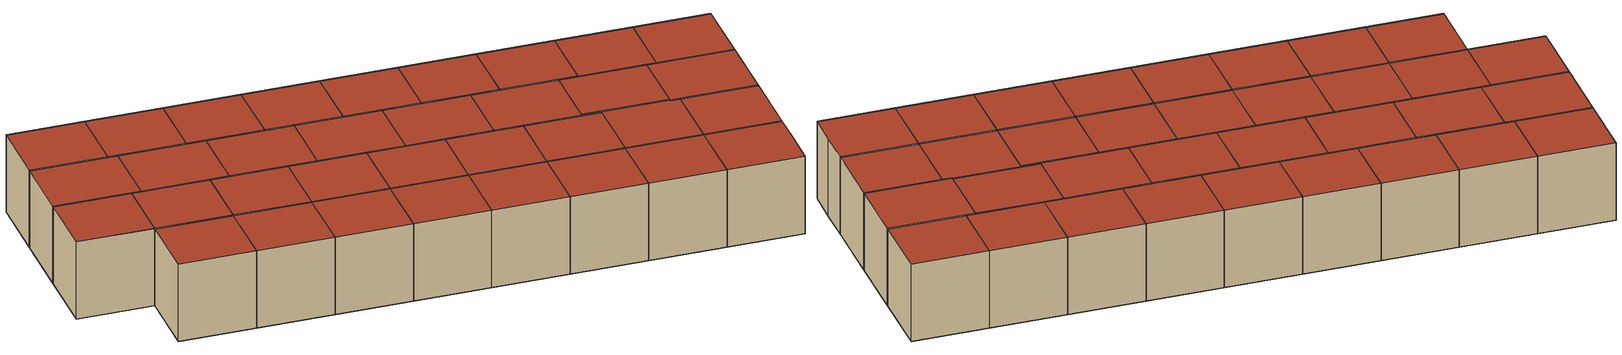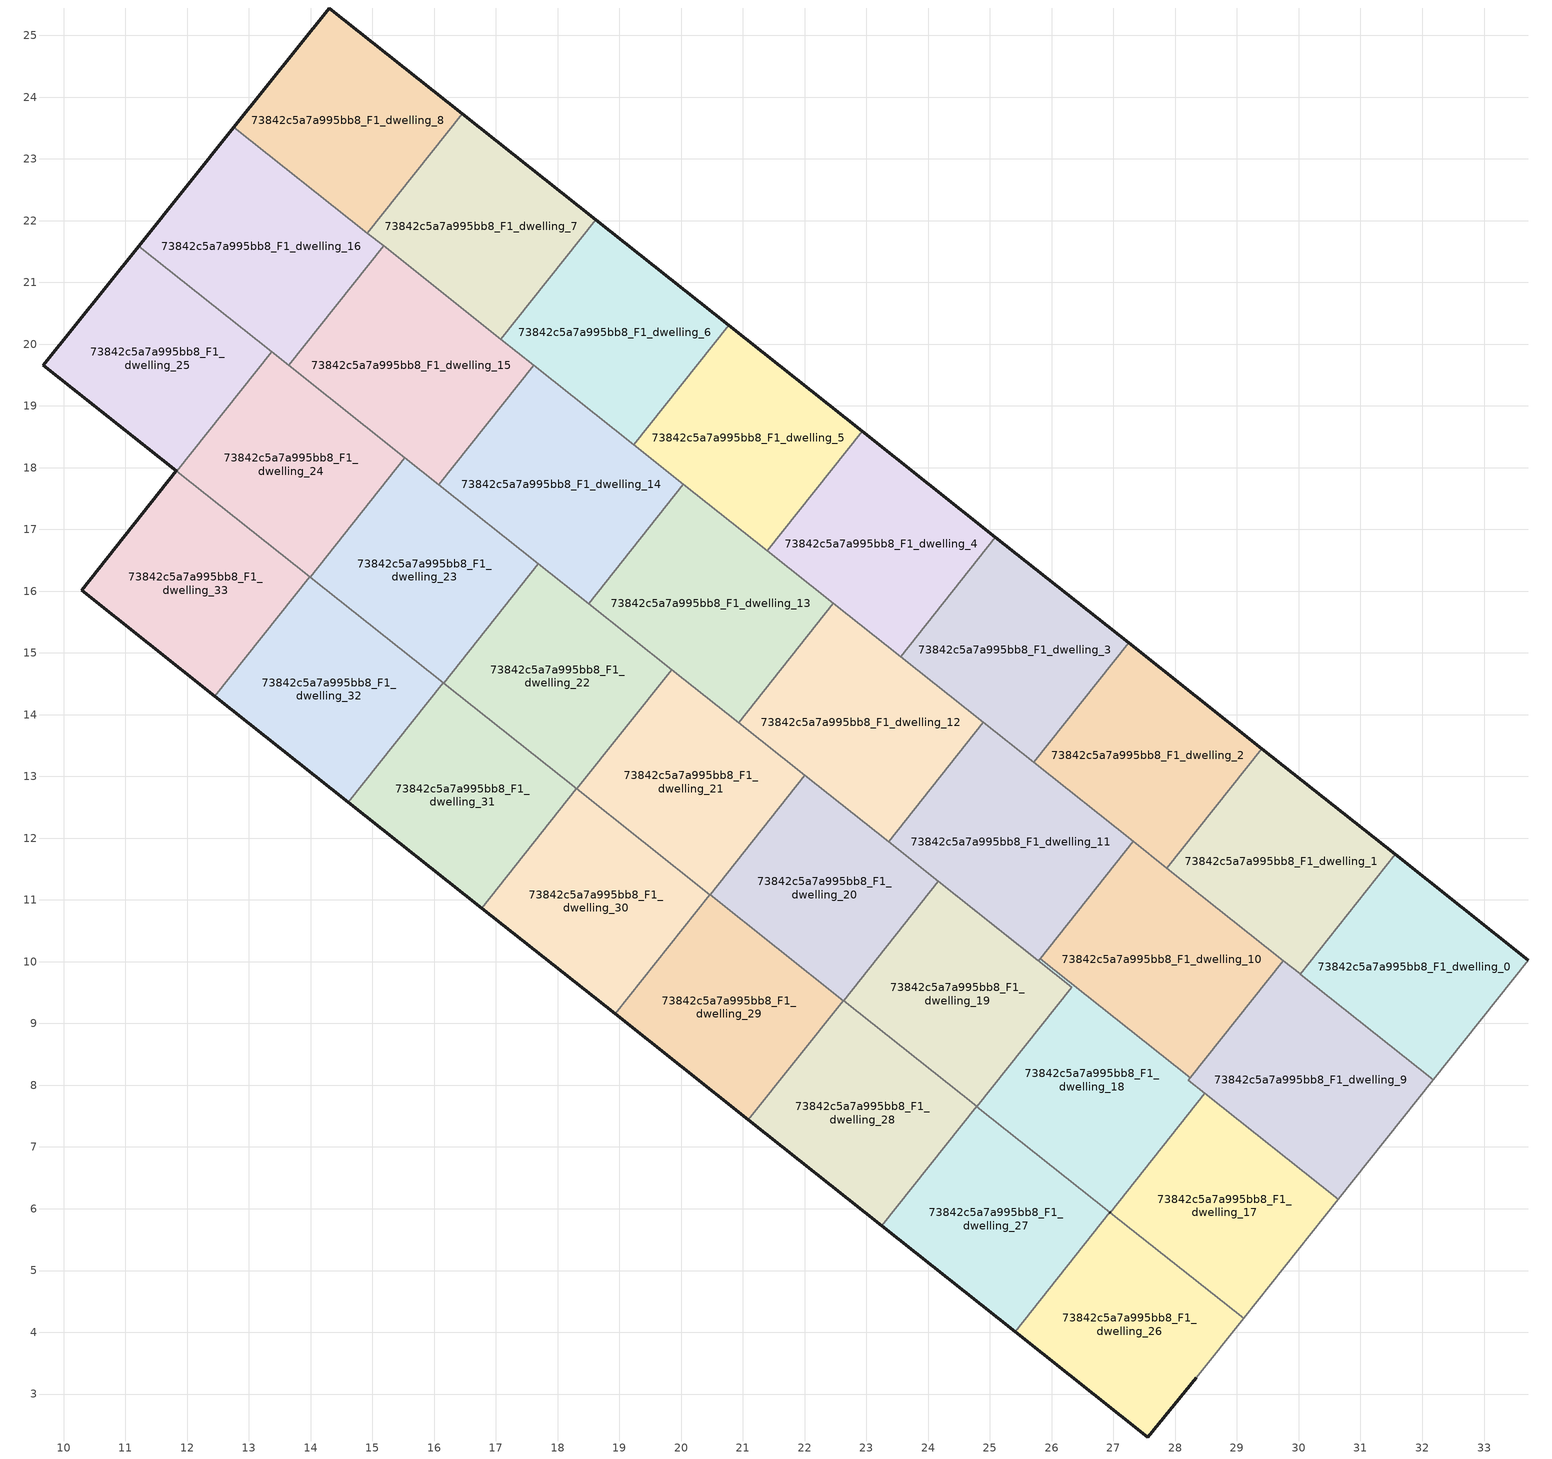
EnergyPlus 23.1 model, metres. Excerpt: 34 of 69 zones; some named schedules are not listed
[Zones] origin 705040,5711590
73842c5a7a995bb8_F1_dwelling_0
 floor to 73842c5a7a995bb8_F0_dwelling_0 (EU_floor_Construction): 32.18,8.09 33.72,10.03 31.56,11.74 30.02,9.8 z3
 wall outside (EU_wall_Construction): 31.56,11.74 33.72,10.03 z3:6
 wall to 73842c5a7a995bb8_F1_dwelling_1 (EU_wall_Construction): 30.02,9.8 31.56,11.74 z3:6
 wall adiabatic (EU_wall_Construction): 33.72,10.03 32.18,8.09 z3:6
 wall to 73842c5a7a995bb8_F1_dwelling_9 (EU_wall_Construction): 32.18,8.09 30.02,9.8 z3:6
 roof outside (EU_roof_Construction): 33.72,10.03 32.18,8.09 30.02,9.8 31.56,11.74 z6
73842c5a7a995bb8_F1_dwelling_1
 floor to 73842c5a7a995bb8_F0_dwelling_1 (EU_floor_Construction): 30.02,9.8 31.56,11.74 29.4,13.45 27.87,11.51 z3
 wall outside (EU_wall_Construction): 29.4,13.45 31.56,11.74 z3:6
 wall to 73842c5a7a995bb8_F1_dwelling_2 (EU_wall_Construction): 27.87,11.51 29.4,13.45 z3:6
 wall to 73842c5a7a995bb8_F1_dwelling_10 (EU_wall_Construction): 29.75,10.02 27.87,11.51 z3:6
 wall to 73842c5a7a995bb8_F1_dwelling_9 (EU_wall_Construction): 30.02,9.8 29.75,10.02 z3:6
 roof outside (EU_roof_Construction): 31.56,11.74 30.02,9.8 27.87,11.51 29.4,13.45 z6
73842c5a7a995bb8_F1_dwelling_10
 floor to 73842c5a7a995bb8_F0_dwelling_10 (EU_floor_Construction): 28.24,8.12 29.75,10.02 27.32,11.95 25.82,10.05 z3
 wall to 73842c5a7a995bb8_F1_dwelling_18 (EU_wall_Construction): 28.24,8.12 25.82,10.05 z3:6
 wall to 73842c5a7a995bb8_F1_dwelling_9 (EU_wall_Construction): 29.75,10.02 28.24,8.12 z3:6
 wall to 73842c5a7a995bb8_F1_dwelling_11 (EU_wall_Construction): 25.82,10.05 27.32,11.95 z3:6
 wall to 73842c5a7a995bb8_F1_dwelling_2 (EU_wall_Construction): 27.32,11.95 27.87,11.51 z3:6
 roof outside (EU_roof_Construction): 29.75,10.02 28.24,8.12 25.82,10.05 27.32,11.95 z6
73842c5a7a995bb8_F1_dwelling_11
 floor to 73842c5a7a995bb8_F0_dwelling_11 (EU_floor_Construction): 25.79,10.01 27.32,11.95 24.89,13.88 23.36,11.94 z3
 wall to 73842c5a7a995bb8_F1_dwelling_12 (EU_wall_Construction): 23.36,11.94 24.89,13.88 z3:6
 wall to 73842c5a7a995bb8_F1_dwelling_2 (EU_wall_Construction): 25.71,13.23 27.32,11.95 z3:6
 wall to 73842c5a7a995bb8_F1_dwelling_18 (EU_wall_Construction): 25.82,10.05 25.79,10.01 24.17,11.3 z3:6
 wall to 73842c5a7a995bb8_F1_dwelling_3 (EU_wall_Construction): 24.89,13.88 25.71,13.23 z3:6
 wall to 73842c5a7a995bb8_F1_dwelling_20 (EU_wall_Construction): 24.17,11.3 23.36,11.94 z3:6
 roof outside (EU_roof_Construction): 27.32,11.95 25.79,10.01 23.36,11.94 24.89,13.88 z6
73842c5a7a995bb8_F1_dwelling_12
 floor to 73842c5a7a995bb8_F0_dwelling_12 (EU_floor_Construction): 23.36,11.94 24.89,13.88 22.46,15.8 20.93,13.87 z3
 wall to 73842c5a7a995bb8_F1_dwelling_13 (EU_wall_Construction): 20.93,13.87 22.46,15.8 z3:6
 wall to 73842c5a7a995bb8_F1_dwelling_3 (EU_wall_Construction): 23.55,14.94 24.89,13.88 z3:6
 wall to 73842c5a7a995bb8_F1_dwelling_20 (EU_wall_Construction): 23.36,11.94 22,13.02 z3:6
 wall to 73842c5a7a995bb8_F1_dwelling_4 (EU_wall_Construction): 22.47,15.8 23.55,14.94 z3:6
 wall to 73842c5a7a995bb8_F1_dwelling_21 (EU_wall_Construction): 22,13.02 20.93,13.87 z3:6
 roof outside (EU_roof_Construction): 24.89,13.88 23.36,11.94 20.93,13.87 22.46,15.8 z6
73842c5a7a995bb8_F1_dwelling_13
 floor to 73842c5a7a995bb8_F0_dwelling_13 (EU_floor_Construction): 20.93,13.87 22.46,15.8 20.04,17.73 18.5,15.8 z3
 wall to 73842c5a7a995bb8_F1_dwelling_14 (EU_wall_Construction): 18.5,15.8 20.04,17.73 z3:6
 wall to 73842c5a7a995bb8_F1_dwelling_5 (EU_wall_Construction): 20.04,17.73 21.39,16.65 z3:6
 wall to 73842c5a7a995bb8_F1_dwelling_22 (EU_wall_Construction): 19.85,14.73 18.5,15.8 z3:6
 wall to 73842c5a7a995bb8_F1_dwelling_21 (EU_wall_Construction): 20.93,13.87 19.85,14.73 z3:6
 wall to 73842c5a7a995bb8_F1_dwelling_4 (EU_wall_Construction): 21.39,16.65 22.46,15.8 z3:6
 roof outside (EU_roof_Construction): 22.46,15.8 20.93,13.87 18.5,15.8 20.04,17.73 z6
73842c5a7a995bb8_F1_dwelling_14
 floor to 73842c5a7a995bb8_F0_dwelling_14 (EU_floor_Construction): 18.5,15.8 20.04,17.73 17.61,19.66 16.07,17.73 z3
 wall to 73842c5a7a995bb8_F1_dwelling_15 (EU_wall_Construction): 16.07,17.73 17.61,19.66 z3:6
 wall to 73842c5a7a995bb8_F1_dwelling_6 (EU_wall_Construction): 17.61,19.66 19.24,18.37 z3:6
 wall to 73842c5a7a995bb8_F1_dwelling_23 (EU_wall_Construction): 17.69,16.45 16.07,17.73 z3:6
 wall to 73842c5a7a995bb8_F1_dwelling_5 (EU_wall_Construction): 19.24,18.37 20.04,17.73 z3:6
 wall to 73842c5a7a995bb8_F1_dwelling_22 (EU_wall_Construction): 18.5,15.8 17.69,16.44 z3:6
 roof outside (EU_roof_Construction): 20.04,17.73 18.5,15.8 16.07,17.73 17.61,19.66 z6
73842c5a7a995bb8_F1_dwelling_15
 floor to 73842c5a7a995bb8_F0_dwelling_15 (EU_floor_Construction): 16.07,17.73 17.61,19.66 15.18,21.59 13.65,19.66 z3
 wall to 73842c5a7a995bb8_F1_dwelling_16 (EU_wall_Construction): 13.65,19.66 15.18,21.59 z3:6
 wall to 73842c5a7a995bb8_F1_dwelling_7 (EU_wall_Construction): 15.18,21.59 17.08,20.08 z3:6
 wall to 73842c5a7a995bb8_F1_dwelling_24 (EU_wall_Construction): 15.53,18.16 13.65,19.66 z3:6
 wall to 73842c5a7a995bb8_F1_dwelling_6 (EU_wall_Construction): 17.08,20.08 17.61,19.66 z3:6
 wall to 73842c5a7a995bb8_F1_dwelling_23 (EU_wall_Construction): 16.07,17.73 15.53,18.16 z3:6
 roof outside (EU_roof_Construction): 17.61,19.66 16.07,17.73 13.65,19.66 15.18,21.59 z6
73842c5a7a995bb8_F1_dwelling_16
 floor to 73842c5a7a995bb8_F0_dwelling_16 (EU_floor_Construction): 13.65,19.66 15.18,21.59 12.76,23.52 11.21,21.59 z3
 wall outside (EU_wall_Construction): 11.21,21.59 12.76,23.52 z3:6
 wall to 73842c5a7a995bb8_F1_dwelling_8 (EU_wall_Construction): 12.76,23.52 14.92,21.8 z3:6
 wall to 73842c5a7a995bb8_F1_dwelling_25 (EU_wall_Construction): 13.37,19.88 11.21,21.59 z3:6
 wall to 73842c5a7a995bb8_F1_dwelling_7 (EU_wall_Construction): 14.92,21.8 15.18,21.59 z3:6
 wall to 73842c5a7a995bb8_F1_dwelling_24 (EU_wall_Construction): 13.64,19.66 13.37,19.87 z3:6
 roof outside (EU_roof_Construction): 15.18,21.59 13.65,19.66 11.21,21.59 12.76,23.52 z6
73842c5a7a995bb8_F1_dwelling_17
 floor to 73842c5a7a995bb8_F0_dwelling_17 (EU_floor_Construction): 29.11,4.22 30.64,6.16 28.48,7.87 26.95,5.94 z3
 wall to 73842c5a7a995bb8_F1_dwelling_18 (EU_wall_Construction): 26.95,5.94 28.48,7.87 z3:6
 wall adiabatic (EU_wall_Construction): 30.64,6.16 29.11,4.22 z3:6
 wall to 73842c5a7a995bb8_F1_dwelling_26 (EU_wall_Construction): 29.11,4.22 26.95,5.94 z3:6
 wall to 73842c5a7a995bb8_F1_dwelling_9 (EU_wall_Construction): 28.48,7.87 30.64,6.16 z3:6
 roof outside (EU_roof_Construction): 30.64,6.16 29.11,4.22 26.95,5.94 28.48,7.87 z6
73842c5a7a995bb8_F1_dwelling_18
 floor to 73842c5a7a995bb8_F0_dwelling_18 (EU_floor_Construction): 26.95,5.94 28.48,7.87 28.21,8.08 28.24,8.12 25.82,10.05 25.79,10.01 24.17,11.3 26.32,9.58 24.79,7.65 z3
 wall outside (EU_wall_Construction): 26.95,5.94,6 26.94,5.94,3 26.94,5.94,6
 wall to 73842c5a7a995bb8_F1_dwelling_19 (EU_wall_Construction): 24.79,7.65 26.32,9.58 24.17,11.3 z3:6
 wall to 73842c5a7a995bb8_F1_dwelling_27 (EU_wall_Construction): 26.94,5.94 24.79,7.65 z3:6
 wall to 73842c5a7a995bb8_F1_dwelling_9 (EU_wall_Construction): 28.24,8.12 28.21,8.08 28.48,7.87 z3:6
 roof outside (EU_roof_Construction): 26.32,9.58 24.17,11.3 25.79,10.01 25.82,10.05 28.24,8.12 28.21,8.08 28.48,7.87 26.95,5.94 24.79,7.65 z6
73842c5a7a995bb8_F1_dwelling_19
 floor to 73842c5a7a995bb8_F0_dwelling_19 (EU_floor_Construction): 24.79,7.65 26.32,9.58 24.17,11.3 22.63,9.37 z3
 wall to 73842c5a7a995bb8_F1_dwelling_20 (EU_wall_Construction): 22.63,9.37 24.17,11.3 z3:6
 wall to 73842c5a7a995bb8_F1_dwelling_28 (EU_wall_Construction): 24.78,7.66 22.63,9.37 z3:6
 wall to 73842c5a7a995bb8_F1_dwelling_27 (EU_wall_Construction): 24.79,7.65,6 24.79,7.65,4.5 24.78,7.66,6
 roof outside (EU_roof_Construction): 26.32,9.58 24.79,7.65 22.63,9.37 24.17,11.3 z6
73842c5a7a995bb8_F1_dwelling_2
 floor to 73842c5a7a995bb8_F0_dwelling_2 (EU_floor_Construction): 27.87,11.51 29.4,13.45 27.25,15.16 25.71,13.23 z3
 wall outside (EU_wall_Construction): 27.25,15.16 29.4,13.45 z3:6
 wall to 73842c5a7a995bb8_F1_dwelling_3 (EU_wall_Construction): 25.71,13.23 27.25,15.16 z3:6
 roof outside (EU_roof_Construction): 29.4,13.45 27.87,11.51 25.71,13.23 27.25,15.16 z6
73842c5a7a995bb8_F1_dwelling_20
 floor to 73842c5a7a995bb8_F0_dwelling_20 (EU_floor_Construction): 22.63,9.37 24.17,11.3 22.01,13.02 20.47,11.08 z3
 wall to 73842c5a7a995bb8_F1_dwelling_21 (EU_wall_Construction): 20.47,11.08 22.01,13.02 z3:6
 wall to 73842c5a7a995bb8_F1_dwelling_29 (EU_wall_Construction): 22.62,9.37 20.47,11.08 z3:6
 wall to 73842c5a7a995bb8_F1_dwelling_28 (EU_wall_Construction): 22.63,9.37,6 22.63,9.37,4.5 22.62,9.37,6
 roof outside (EU_roof_Construction): 24.17,11.3 22.63,9.37 20.47,11.08 22.01,13.02 z6
73842c5a7a995bb8_F1_dwelling_21
 floor to 73842c5a7a995bb8_F0_dwelling_21 (EU_floor_Construction): 20.47,11.08 22.01,13.02 19.85,14.73 18.31,12.8 z3
 wall to 73842c5a7a995bb8_F1_dwelling_22 (EU_wall_Construction): 18.31,12.8 19.85,14.73 z3:6
 wall to 73842c5a7a995bb8_F1_dwelling_30 (EU_wall_Construction): 20.46,11.09 18.31,12.8 z3:6
 wall to 73842c5a7a995bb8_F1_dwelling_29 (EU_wall_Construction): 20.47,11.08,6 20.47,11.08,4.5 20.46,11.09,6
 roof outside (EU_roof_Construction): 22.01,13.02 20.47,11.08 18.31,12.8 19.85,14.73 z6
73842c5a7a995bb8_F1_dwelling_22
 floor to 73842c5a7a995bb8_F0_dwelling_22 (EU_floor_Construction): 18.31,12.8 19.85,14.73 17.69,16.45 16.15,14.51 z3
 wall to 73842c5a7a995bb8_F1_dwelling_23 (EU_wall_Construction): 16.15,14.51 17.69,16.45 z3:6
 wall to 73842c5a7a995bb8_F1_dwelling_31 (EU_wall_Construction): 18.31,12.8 16.15,14.51 z3:6
 roof outside (EU_roof_Construction): 19.85,14.73 18.31,12.8 16.15,14.51 17.69,16.45 z6
73842c5a7a995bb8_F1_dwelling_23
 floor to 73842c5a7a995bb8_F0_dwelling_23 (EU_floor_Construction): 16.15,14.51 17.69,16.45 15.53,18.16 13.99,16.23 z3
 wall to 73842c5a7a995bb8_F1_dwelling_24 (EU_wall_Construction): 13.99,16.23 15.53,18.16 z3:6
 wall to 73842c5a7a995bb8_F1_dwelling_32 (EU_wall_Construction): 16.15,14.52 13.99,16.23 z3:6
 wall to 73842c5a7a995bb8_F1_dwelling_31 (EU_wall_Construction): 16.15,14.51,6 16.15,14.51,4.5 16.15,14.52,6
 roof outside (EU_roof_Construction): 17.69,16.45 16.15,14.51 13.99,16.23 15.53,18.16 z6
73842c5a7a995bb8_F1_dwelling_24
 floor to 73842c5a7a995bb8_F0_dwelling_24 (EU_floor_Construction): 13.99,16.23 15.53,18.16 13.37,19.88 11.83,17.94 z3
 wall to 73842c5a7a995bb8_F1_dwelling_25 (EU_wall_Construction): 11.83,17.94 13.37,19.88 z3:6
 wall to 73842c5a7a995bb8_F1_dwelling_33 (EU_wall_Construction): 13.99,16.23 11.83,17.94 z3:6
 roof outside (EU_roof_Construction): 15.53,18.16 13.99,16.23 11.83,17.94 13.37,19.88 z6
73842c5a7a995bb8_F1_dwelling_25
 floor to 73842c5a7a995bb8_F0_dwelling_25 (EU_floor_Construction): 11.83,17.94 13.37,19.88 11.21,21.59 9.67,19.66 z3
 wall outside (EU_wall_Construction): 9.67,19.66 11.21,21.59 z3:6; 11.83,17.95,6 11.83,17.94,3 9.67,19.66,3 9.67,19.66,6
 wall to 73842c5a7a995bb8_F1_dwelling_33 (EU_wall_Construction): 11.83,17.94,6 11.83,17.94,3 11.83,17.95,6
 roof outside (EU_roof_Construction): 13.37,19.88 11.83,17.94 9.67,19.66 11.21,21.59 z6
73842c5a7a995bb8_F1_dwelling_26
 floor to 73842c5a7a995bb8_F0_dwelling_26 (EU_floor_Construction): 28.34,3.26 29.11,4.22 26.94,5.94 25.41,4.01 27.55,2.3 z3
 wall outside (EU_wall_Construction): 28.34,3.26 27.55,2.3 25.41,4.01 z3:6; 26.95,5.94,6 26.94,5.94,3 26.95,5.94,3
 wall adiabatic (EU_wall_Construction): 29.11,4.22 28.34,3.26 z3:6
 wall to 73842c5a7a995bb8_F1_dwelling_27 (EU_wall_Construction): 25.41,4.01 26.94,5.94 z3:6
 roof outside (EU_roof_Construction): 29.11,4.22 28.34,3.26 27.55,2.3 25.41,4.01 26.95,5.94 z6
73842c5a7a995bb8_F1_dwelling_27
 floor to 73842c5a7a995bb8_F0_dwelling_27 (EU_floor_Construction): 25.41,4.01 26.94,5.94 24.78,7.66 23.25,5.72 z3
 wall outside (EU_wall_Construction): 25.41,4.01 23.25,5.72 z3:6
 wall to 73842c5a7a995bb8_F1_dwelling_28 (EU_wall_Construction): 23.25,5.72 24.78,7.66 z3:6
 roof outside (EU_roof_Construction): 26.94,5.94 25.41,4.01 23.25,5.72 24.78,7.66 z6
73842c5a7a995bb8_F1_dwelling_28
 floor to 73842c5a7a995bb8_F0_dwelling_28 (EU_floor_Construction): 23.25,5.72 24.78,7.66 22.62,9.37 21.09,7.44 z3
 wall outside (EU_wall_Construction): 23.25,5.72 21.09,7.44 z3:6
 wall to 73842c5a7a995bb8_F1_dwelling_29 (EU_wall_Construction): 21.09,7.44 22.62,9.37 z3:6
 roof outside (EU_roof_Construction): 24.78,7.66 23.25,5.72 21.09,7.44 22.62,9.37 z6
73842c5a7a995bb8_F1_dwelling_29
 floor to 73842c5a7a995bb8_F0_dwelling_29 (EU_floor_Construction): 21.09,7.44 22.62,9.37 20.46,11.09 18.93,9.15 z3
 wall outside (EU_wall_Construction): 21.09,7.44 18.93,9.15 z3:6
 wall to 73842c5a7a995bb8_F1_dwelling_30 (EU_wall_Construction): 18.93,9.15 20.46,11.09 z3:6
 roof outside (EU_roof_Construction): 22.62,9.37 21.09,7.44 18.93,9.15 20.46,11.09 z6
73842c5a7a995bb8_F1_dwelling_3
 floor to 73842c5a7a995bb8_F0_dwelling_3 (EU_floor_Construction): 25.71,13.23 27.25,15.16 25.09,16.88 23.55,14.94 z3
 wall outside (EU_wall_Construction): 25.09,16.88 27.25,15.16 z3:6
 wall to 73842c5a7a995bb8_F1_dwelling_4 (EU_wall_Construction): 23.55,14.94 25.09,16.88 z3:6
 roof outside (EU_roof_Construction): 27.25,15.16 25.71,13.23 23.55,14.94 25.09,16.88 z6
73842c5a7a995bb8_F1_dwelling_30
 floor to 73842c5a7a995bb8_F0_dwelling_30 (EU_floor_Construction): 18.93,9.15 20.46,11.09 18.31,12.8 16.77,10.87 z3
 wall outside (EU_wall_Construction): 18.93,9.15 16.77,10.87 z3:6
 wall to 73842c5a7a995bb8_F1_dwelling_31 (EU_wall_Construction): 16.77,10.87 18.31,12.8 z3:6
 roof outside (EU_roof_Construction): 20.46,11.09 18.93,9.15 16.77,10.87 18.31,12.8 z6
73842c5a7a995bb8_F1_dwelling_31
 floor to 73842c5a7a995bb8_F0_dwelling_31 (EU_floor_Construction): 16.77,10.87 18.31,12.8 16.15,14.52 14.61,12.58 z3
 wall outside (EU_wall_Construction): 16.77,10.87 14.61,12.58 z3:6
 wall to 73842c5a7a995bb8_F1_dwelling_32 (EU_wall_Construction): 14.61,12.58 16.15,14.52 z3:6
 roof outside (EU_roof_Construction): 18.31,12.8 16.77,10.87 14.61,12.58 16.15,14.52 z6
73842c5a7a995bb8_F1_dwelling_32
 floor to 73842c5a7a995bb8_F0_dwelling_32 (EU_floor_Construction): 14.61,12.58 16.15,14.52 13.99,16.23 12.45,14.3 z3
 wall outside (EU_wall_Construction): 14.61,12.58 12.45,14.3 z3:6
 wall to 73842c5a7a995bb8_F1_dwelling_33 (EU_wall_Construction): 12.45,14.3 13.99,16.23 z3:6
 roof outside (EU_roof_Construction): 16.15,14.52 14.61,12.58 12.45,14.3 13.99,16.23 z6
73842c5a7a995bb8_F1_dwelling_33
 floor to 73842c5a7a995bb8_F0_dwelling_33 (EU_floor_Construction): 12.45,14.3 13.99,16.23 11.83,17.95 10.29,16.01 z3
 wall outside (EU_wall_Construction): 12.45,14.3 10.29,16.01 11.83,17.95 z3:6
 roof outside (EU_roof_Construction): 13.99,16.23 12.45,14.3 10.29,16.01 11.83,17.95 z6
73842c5a7a995bb8_F1_dwelling_4
 floor to 73842c5a7a995bb8_F0_dwelling_4 (EU_floor_Construction): 23.55,14.94 25.09,16.88 22.93,18.59 21.39,16.66 z3
 wall outside (EU_wall_Construction): 22.93,18.59 25.09,16.88 z3:6
 wall to 73842c5a7a995bb8_F1_dwelling_5 (EU_wall_Construction): 21.39,16.66 22.93,18.59 z3:6
 roof outside (EU_roof_Construction): 25.09,16.88 23.55,14.94 21.39,16.66 22.93,18.59 z6
73842c5a7a995bb8_F1_dwelling_5
 floor to 73842c5a7a995bb8_F0_dwelling_5 (EU_floor_Construction): 21.39,16.66 22.93,18.59 20.77,20.3 19.24,18.37 z3
 wall outside (EU_wall_Construction): 20.77,20.3 22.93,18.59 z3:6
 wall to 73842c5a7a995bb8_F1_dwelling_6 (EU_wall_Construction): 19.24,18.37 20.77,20.3 z3:6
 roof outside (EU_roof_Construction): 22.93,18.59 21.39,16.66 19.24,18.37 20.77,20.3 z6
73842c5a7a995bb8_F1_dwelling_6
 floor to 73842c5a7a995bb8_F0_dwelling_6 (EU_floor_Construction): 19.24,18.37 20.77,20.3 18.61,22.02 17.08,20.08 z3
 wall outside (EU_wall_Construction): 18.61,22.02 20.77,20.3 z3:6
 wall to 73842c5a7a995bb8_F1_dwelling_7 (EU_wall_Construction): 17.08,20.08 18.61,22.02 z3:6
 roof outside (EU_roof_Construction): 20.77,20.3 19.24,18.37 17.08,20.08 18.61,22.02 z6
73842c5a7a995bb8_F1_dwelling_7
 floor to 73842c5a7a995bb8_F0_dwelling_7 (EU_floor_Construction): 17.08,20.08 18.61,22.02 16.45,23.73 14.92,21.8 z3
 wall outside (EU_wall_Construction): 16.45,23.73 18.61,22.02 z3:6
 wall to 73842c5a7a995bb8_F1_dwelling_8 (EU_wall_Construction): 14.92,21.8 16.45,23.73 z3:6
 roof outside (EU_roof_Construction): 18.61,22.02 17.08,20.08 14.92,21.8 16.45,23.73 z6
73842c5a7a995bb8_F1_dwelling_8
 floor to 73842c5a7a995bb8_F0_dwelling_8 (EU_floor_Construction): 14.92,21.8 16.45,23.73 14.3,25.44 12.76,23.52 z3
 wall outside (EU_wall_Construction): 12.76,23.52 14.3,25.44 16.45,23.73 z3:6
 roof outside (EU_roof_Construction): 16.45,23.73 14.92,21.8 12.76,23.52 14.3,25.44 z6
73842c5a7a995bb8_F1_dwelling_9
 floor to 73842c5a7a995bb8_F0_dwelling_9 (EU_floor_Construction): 30.64,6.16 32.18,8.09 29.75,10.02 28.21,8.08 z3
 wall adiabatic (EU_wall_Construction): 32.18,8.09 30.64,6.16 z3:6
 roof outside (EU_roof_Construction): 32.18,8.09 30.64,6.16 28.21,8.08 29.75,10.02 z6
[Building]
EU S2 Campaign: North Axis=0; Terrain=City; Solar Distribution=FullExterior
[Site:Location]
London: Latitude=51.5; Longitude=-0.5; Time Zone=0; Elevation=25
[SizingPeriod:WeatherFileDays]
AnnualSizingPeriod: Begin Month=1; Begin Day of Month=1; End Month=12; End Day of Month=31; Day of Week for Start Day=Monday; Use Weather File Daylight Saving Period=No; Use Weather File Rain and Snow Indicators=No
[MATERIAL]
EU_InternalMass_Material: Roughness=MediumRough; Thickness=0.1; Conductivity=1; Density=1800; Specific Heat=900; Thermal Absorptance=0.9; Solar Absorptance=0.7; Visible Absorptance=0.7
[MATERIAL:NOMASS] Roughness=MediumRough; Thermal Absorptance=0.9; Solar Absorptance=0.7; Visible Absorptance=0.7
Name | Thermal Resistance
EU_wall_NoMass | 0.635353
EU_roof_NoMass | 0.675062
EU_floor_NoMass | 1.96382
[CONSTRUCTION]
EU_wall_Construction: EU_wall_NoMass
EU_roof_Construction: EU_roof_NoMass
EU_floor_Construction: EU_floor_NoMass
EU_InternalMass_Construction: EU_InternalMass_Material
[ZONE] Type=1; Multiplier=1; Ceiling Height=autocalculate; Floor Area=autocalculate; Part of Total Floor Area=Yes
Name | Volume
73842c5a7a995bb8_F1_dwelling_0 | 20.4207
73842c5a7a995bb8_F1_dwelling_1 | 20.4265
73842c5a7a995bb8_F1_dwelling_10 | 22.5198
73842c5a7a995bb8_F1_dwelling_11 | 22.9724
73842c5a7a995bb8_F1_dwelling_12 | 22.9819
73842c5a7a995bb8_F1_dwelling_13; 73842c5a7a995bb8_F1_dwelling_15; 73842c5a7a995bb8_F1_dwelling_9 | 22.9768
73842c5a7a995bb8_F1_dwelling_14 | 22.9702
73842c5a7a995bb8_F1_dwelling_16 | 22.9775
73842c5a7a995bb8_F1_dwelling_17; 73842c5a7a995bb8_F1_dwelling_28; 73842c5a7a995bb8_F1_dwelling_29 | 20.4221
73842c5a7a995bb8_F1_dwelling_18 | 20.8806
73842c5a7a995bb8_F1_dwelling_19; 73842c5a7a995bb8_F1_dwelling_26; 73842c5a7a995bb8_F1_dwelling_31; 73842c5a7a995bb8_F1_dwelling_33 | 20.417
73842c5a7a995bb8_F1_dwelling_2 | 20.4199
73842c5a7a995bb8_F1_dwelling_20 | 20.4287
73842c5a7a995bb8_F1_dwelling_21 | 20.4163
73842c5a7a995bb8_F1_dwelling_22 | 20.4126
73842c5a7a995bb8_F1_dwelling_23; 73842c5a7a995bb8_F1_dwelling_24 | 20.4185
73842c5a7a995bb8_F1_dwelling_25; 73842c5a7a995bb8_F1_dwelling_7 | 20.4236
73842c5a7a995bb8_F1_dwelling_27 | 20.4229
73842c5a7a995bb8_F1_dwelling_3 | 20.4258
73842c5a7a995bb8_F1_dwelling_30 | 20.4177
73842c5a7a995bb8_F1_dwelling_32 | 20.428
73842c5a7a995bb8_F1_dwelling_4; 73842c5a7a995bb8_F1_dwelling_6; 73842c5a7a995bb8_F1_dwelling_8 | 20.4192
73842c5a7a995bb8_F1_dwelling_5 | 20.425
[INTERNALMASS] Construction=EU_InternalMass_Construction
Name | Zone or ZoneList | Surface Area
73842c5a7a995bb8_F1_dwelling_0_EU_InternalMass | 73842c5a7a995bb8_F1_dwelling_0 | 7.42376
73842c5a7a995bb8_F1_dwelling_1_EU_InternalMass | 73842c5a7a995bb8_F1_dwelling_1 | 7.4264
73842c5a7a995bb8_F1_dwelling_2_EU_InternalMass | 73842c5a7a995bb8_F1_dwelling_2 | 7.42177
73842c5a7a995bb8_F1_dwelling_3_EU_InternalMass | 73842c5a7a995bb8_F1_dwelling_3 | 7.42912
73842c5a7a995bb8_F1_dwelling_4_EU_InternalMass | 73842c5a7a995bb8_F1_dwelling_4 | 7.42059
73842c5a7a995bb8_F1_dwelling_5_EU_InternalMass | 73842c5a7a995bb8_F1_dwelling_5 | 7.42786
73842c5a7a995bb8_F1_dwelling_6_EU_InternalMass | 73842c5a7a995bb8_F1_dwelling_6 | 7.42323
73842c5a7a995bb8_F1_dwelling_7_EU_InternalMass | 73842c5a7a995bb8_F1_dwelling_7 | 7.42595
73842c5a7a995bb8_F1_dwelling_8_EU_InternalMass | 73842c5a7a995bb8_F1_dwelling_8 | 7.42463
73842c5a7a995bb8_F1_dwelling_9_EU_InternalMass | 73842c5a7a995bb8_F1_dwelling_9 | 7.42682
73842c5a7a995bb8_F1_dwelling_10_EU_InternalMass | 73842c5a7a995bb8_F1_dwelling_10 | 7.42273
73842c5a7a995bb8_F1_dwelling_11_EU_InternalMass | 73842c5a7a995bb8_F1_dwelling_11 | 7.42609
73842c5a7a995bb8_F1_dwelling_12_EU_InternalMass | 73842c5a7a995bb8_F1_dwelling_12 | 7.42668
73842c5a7a995bb8_F1_dwelling_13_EU_InternalMass | 73842c5a7a995bb8_F1_dwelling_13 | 7.42469
73842c5a7a995bb8_F1_dwelling_14_EU_InternalMass | 73842c5a7a995bb8_F1_dwelling_14 | 7.42264
73842c5a7a995bb8_F1_dwelling_15_EU_InternalMass | 73842c5a7a995bb8_F1_dwelling_15 | 7.42873
73842c5a7a995bb8_F1_dwelling_16_EU_InternalMass | 73842c5a7a995bb8_F1_dwelling_16 | 7.42419
73842c5a7a995bb8_F1_dwelling_17_EU_InternalMass | 73842c5a7a995bb8_F1_dwelling_17 | 7.42419
73842c5a7a995bb8_F1_dwelling_18_EU_InternalMass | 73842c5a7a995bb8_F1_dwelling_18 | 7.42829
73842c5a7a995bb8_F1_dwelling_19_EU_InternalMass | 73842c5a7a995bb8_F1_dwelling_19 | 7.42469
73842c5a7a995bb8_F1_dwelling_20_EU_InternalMass | 73842c5a7a995bb8_F1_dwelling_20 | 7.42469
73842c5a7a995bb8_F1_dwelling_21_EU_InternalMass | 73842c5a7a995bb8_F1_dwelling_21 | 7.42663
73842c5a7a995bb8_F1_dwelling_22_EU_InternalMass | 73842c5a7a995bb8_F1_dwelling_22 | 6.80652
73842c5a7a995bb8_F1_dwelling_23_EU_InternalMass | 73842c5a7a995bb8_F1_dwelling_23 | 6.8046
73842c5a7a995bb8_F1_dwelling_24_EU_InternalMass | 73842c5a7a995bb8_F1_dwelling_24 | 6.80923
73842c5a7a995bb8_F1_dwelling_25_EU_InternalMass | 73842c5a7a995bb8_F1_dwelling_25 | 6.8046
73842c5a7a995bb8_F1_dwelling_26_EU_InternalMass | 73842c5a7a995bb8_F1_dwelling_26 | 6.80923
73842c5a7a995bb8_F1_dwelling_27_EU_InternalMass | 73842c5a7a995bb8_F1_dwelling_27 | 6.80461
73842c5a7a995bb8_F1_dwelling_28_EU_InternalMass | 73842c5a7a995bb8_F1_dwelling_28 | 6.80902
73842c5a7a995bb8_F1_dwelling_29_EU_InternalMass | 73842c5a7a995bb8_F1_dwelling_29 | 6.80902
73842c5a7a995bb8_F1_dwelling_30_EU_InternalMass | 73842c5a7a995bb8_F1_dwelling_30 | 6.8046
73842c5a7a995bb8_F1_dwelling_31_EU_InternalMass | 73842c5a7a995bb8_F1_dwelling_31 | 6.80923
73842c5a7a995bb8_F1_dwelling_32_EU_InternalMass | 73842c5a7a995bb8_F1_dwelling_32 | 6.80461
73842c5a7a995bb8_F1_dwelling_33_EU_InternalMass | 73842c5a7a995bb8_F1_dwelling_33 | 6.80704
[OTHEREQUIPMENT] Fuel Type=Electricity; Design Level Calculation Method=Watts/Area; Power per Zone Floor Area=1; Fraction Latent=0; Fraction Radiant=0; Fraction Lost=0; Carbon Dioxide Generation Rate=0; EndUse Subcategory=EU_Step8_InternalGains
Name | Zone or ZoneList or Space or SpaceList | Schedule
EU_Step8_InternalGain_73842c5a7a995bb8_F1_dwelling_0_f000 | 73842c5a7a995bb8_F1_dwelling_0 | EU_Step8_GainSchedule_73842c5a7a995bb8_F1_dwelling_0_f000
EU_Step8_InternalGain_73842c5a7a995bb8_F1_dwelling_1_f000 | 73842c5a7a995bb8_F1_dwelling_1 | EU_Step8_GainSchedule_73842c5a7a995bb8_F1_dwelling_1_f000
EU_Step8_InternalGain_73842c5a7a995bb8_F1_dwelling_2_f000 | 73842c5a7a995bb8_F1_dwelling_2 | EU_Step8_GainSchedule_73842c5a7a995bb8_F1_dwelling_2_f000
EU_Step8_InternalGain_73842c5a7a995bb8_F1_dwelling_3_f000 | 73842c5a7a995bb8_F1_dwelling_3 | EU_Step8_GainSchedule_73842c5a7a995bb8_F1_dwelling_3_f000
EU_Step8_InternalGain_73842c5a7a995bb8_F1_dwelling_4_f000 | 73842c5a7a995bb8_F1_dwelling_4 | EU_Step8_GainSchedule_73842c5a7a995bb8_F1_dwelling_4_f000
EU_Step8_InternalGain_73842c5a7a995bb8_F1_dwelling_5_f000 | 73842c5a7a995bb8_F1_dwelling_5 | EU_Step8_GainSchedule_73842c5a7a995bb8_F1_dwelling_5_f000
EU_Step8_InternalGain_73842c5a7a995bb8_F1_dwelling_6_f000 | 73842c5a7a995bb8_F1_dwelling_6 | EU_Step8_GainSchedule_73842c5a7a995bb8_F1_dwelling_6_f000
EU_Step8_InternalGain_73842c5a7a995bb8_F1_dwelling_7_f000 | 73842c5a7a995bb8_F1_dwelling_7 | EU_Step8_GainSchedule_73842c5a7a995bb8_F1_dwelling_7_f000
EU_Step8_InternalGain_73842c5a7a995bb8_F1_dwelling_8_f000 | 73842c5a7a995bb8_F1_dwelling_8 | EU_Step8_GainSchedule_73842c5a7a995bb8_F1_dwelling_8_f000
EU_Step8_InternalGain_73842c5a7a995bb8_F1_dwelling_9_f000 | 73842c5a7a995bb8_F1_dwelling_9 | EU_Step8_GainSchedule_73842c5a7a995bb8_F1_dwelling_9_f000
EU_Step8_InternalGain_73842c5a7a995bb8_F1_dwelling_10_f000 | 73842c5a7a995bb8_F1_dwelling_10 | EU_Step8_GainSchedule_73842c5a7a995bb8_F1_dwelling_10_f000
EU_Step8_InternalGain_73842c5a7a995bb8_F1_dwelling_11_f000 | 73842c5a7a995bb8_F1_dwelling_11 | EU_Step8_GainSchedule_73842c5a7a995bb8_F1_dwelling_11_f000
EU_Step8_InternalGain_73842c5a7a995bb8_F1_dwelling_12_f000 | 73842c5a7a995bb8_F1_dwelling_12 | EU_Step8_GainSchedule_73842c5a7a995bb8_F1_dwelling_12_f000
EU_Step8_InternalGain_73842c5a7a995bb8_F1_dwelling_13_f000 | 73842c5a7a995bb8_F1_dwelling_13 | EU_Step8_GainSchedule_73842c5a7a995bb8_F1_dwelling_13_f000
EU_Step8_InternalGain_73842c5a7a995bb8_F1_dwelling_14_f000 | 73842c5a7a995bb8_F1_dwelling_14 | EU_Step8_GainSchedule_73842c5a7a995bb8_F1_dwelling_14_f000
EU_Step8_InternalGain_73842c5a7a995bb8_F1_dwelling_15_f000 | 73842c5a7a995bb8_F1_dwelling_15 | EU_Step8_GainSchedule_73842c5a7a995bb8_F1_dwelling_15_f000
EU_Step8_InternalGain_73842c5a7a995bb8_F1_dwelling_16_f000 | 73842c5a7a995bb8_F1_dwelling_16 | EU_Step8_GainSchedule_73842c5a7a995bb8_F1_dwelling_16_f000
EU_Step8_InternalGain_73842c5a7a995bb8_F1_dwelling_17_f000 | 73842c5a7a995bb8_F1_dwelling_17 | EU_Step8_GainSchedule_73842c5a7a995bb8_F1_dwelling_17_f000
EU_Step8_InternalGain_73842c5a7a995bb8_F1_dwelling_18_f000 | 73842c5a7a995bb8_F1_dwelling_18 | EU_Step8_GainSchedule_73842c5a7a995bb8_F1_dwelling_18_f000
EU_Step8_InternalGain_73842c5a7a995bb8_F1_dwelling_19_f000 | 73842c5a7a995bb8_F1_dwelling_19 | EU_Step8_GainSchedule_73842c5a7a995bb8_F1_dwelling_19_f000
EU_Step8_InternalGain_73842c5a7a995bb8_F1_dwelling_20_f000 | 73842c5a7a995bb8_F1_dwelling_20 | EU_Step8_GainSchedule_73842c5a7a995bb8_F1_dwelling_20_f000
EU_Step8_InternalGain_73842c5a7a995bb8_F1_dwelling_21_f000 | 73842c5a7a995bb8_F1_dwelling_21 | EU_Step8_GainSchedule_73842c5a7a995bb8_F1_dwelling_21_f000
EU_Step8_InternalGain_73842c5a7a995bb8_F1_dwelling_22_f000 | 73842c5a7a995bb8_F1_dwelling_22 | EU_Step8_GainSchedule_73842c5a7a995bb8_F1_dwelling_22_f000
EU_Step8_InternalGain_73842c5a7a995bb8_F1_dwelling_23_f000 | 73842c5a7a995bb8_F1_dwelling_23 | EU_Step8_GainSchedule_73842c5a7a995bb8_F1_dwelling_23_f000
EU_Step8_InternalGain_73842c5a7a995bb8_F1_dwelling_24_f000 | 73842c5a7a995bb8_F1_dwelling_24 | EU_Step8_GainSchedule_73842c5a7a995bb8_F1_dwelling_24_f000
EU_Step8_InternalGain_73842c5a7a995bb8_F1_dwelling_25_f000 | 73842c5a7a995bb8_F1_dwelling_25 | EU_Step8_GainSchedule_73842c5a7a995bb8_F1_dwelling_25_f000
EU_Step8_InternalGain_73842c5a7a995bb8_F1_dwelling_26_f000 | 73842c5a7a995bb8_F1_dwelling_26 | EU_Step8_GainSchedule_73842c5a7a995bb8_F1_dwelling_26_f000
EU_Step8_InternalGain_73842c5a7a995bb8_F1_dwelling_27_f000 | 73842c5a7a995bb8_F1_dwelling_27 | EU_Step8_GainSchedule_73842c5a7a995bb8_F1_dwelling_27_f000
EU_Step8_InternalGain_73842c5a7a995bb8_F1_dwelling_28_f000 | 73842c5a7a995bb8_F1_dwelling_28 | EU_Step8_GainSchedule_73842c5a7a995bb8_F1_dwelling_28_f000
EU_Step8_InternalGain_73842c5a7a995bb8_F1_dwelling_29_f000 | 73842c5a7a995bb8_F1_dwelling_29 | EU_Step8_GainSchedule_73842c5a7a995bb8_F1_dwelling_29_f000
EU_Step8_InternalGain_73842c5a7a995bb8_F1_dwelling_30_f000 | 73842c5a7a995bb8_F1_dwelling_30 | EU_Step8_GainSchedule_73842c5a7a995bb8_F1_dwelling_30_f000
EU_Step8_InternalGain_73842c5a7a995bb8_F1_dwelling_31_f000 | 73842c5a7a995bb8_F1_dwelling_31 | EU_Step8_GainSchedule_73842c5a7a995bb8_F1_dwelling_31_f000
EU_Step8_InternalGain_73842c5a7a995bb8_F1_dwelling_32_f000 | 73842c5a7a995bb8_F1_dwelling_32 | EU_Step8_GainSchedule_73842c5a7a995bb8_F1_dwelling_32_f000
EU_Step8_InternalGain_73842c5a7a995bb8_F1_dwelling_33_f000 | 73842c5a7a995bb8_F1_dwelling_33 | EU_Step8_GainSchedule_73842c5a7a995bb8_F1_dwelling_33_f000
[ZONEVENTILATION:DESIGNFLOWRATE] Schedule=EU_AlwaysOn; Design Flow Rate Calculation Method=AirChanges/Hour; Air Changes per Hour=0.555504; Ventilation Type=Natural; Fan Pressure Rise=0; Fan Total Efficiency=1; Constant Term Coefficient=1; Temperature Term Coefficient=0; Velocity Term Coefficient=0; Velocity Squared Term Coefficient=0; Minimum Indoor Temperature=-100; Maximum Indoor Temperature=100; Delta Temperature=-100; Minimum Outdoor Temperature=-100; Maximum Outdoor Temperature=100; Maximum Wind Speed=40
Name | Zone or ZoneList or Space or SpaceList
EU_ConstantAir_73842c5a7a995bb8_F1_dwelling_0 | 73842c5a7a995bb8_F1_dwelling_0
EU_ConstantAir_73842c5a7a995bb8_F1_dwelling_1 | 73842c5a7a995bb8_F1_dwelling_1
EU_ConstantAir_73842c5a7a995bb8_F1_dwelling_2 | 73842c5a7a995bb8_F1_dwelling_2
EU_ConstantAir_73842c5a7a995bb8_F1_dwelling_3 | 73842c5a7a995bb8_F1_dwelling_3
EU_ConstantAir_73842c5a7a995bb8_F1_dwelling_4 | 73842c5a7a995bb8_F1_dwelling_4
EU_ConstantAir_73842c5a7a995bb8_F1_dwelling_5 | 73842c5a7a995bb8_F1_dwelling_5
EU_ConstantAir_73842c5a7a995bb8_F1_dwelling_6 | 73842c5a7a995bb8_F1_dwelling_6
EU_ConstantAir_73842c5a7a995bb8_F1_dwelling_7 | 73842c5a7a995bb8_F1_dwelling_7
EU_ConstantAir_73842c5a7a995bb8_F1_dwelling_8 | 73842c5a7a995bb8_F1_dwelling_8
EU_ConstantAir_73842c5a7a995bb8_F1_dwelling_9 | 73842c5a7a995bb8_F1_dwelling_9
EU_ConstantAir_73842c5a7a995bb8_F1_dwelling_10 | 73842c5a7a995bb8_F1_dwelling_10
EU_ConstantAir_73842c5a7a995bb8_F1_dwelling_11 | 73842c5a7a995bb8_F1_dwelling_11
EU_ConstantAir_73842c5a7a995bb8_F1_dwelling_12 | 73842c5a7a995bb8_F1_dwelling_12
EU_ConstantAir_73842c5a7a995bb8_F1_dwelling_13 | 73842c5a7a995bb8_F1_dwelling_13
EU_ConstantAir_73842c5a7a995bb8_F1_dwelling_14 | 73842c5a7a995bb8_F1_dwelling_14
EU_ConstantAir_73842c5a7a995bb8_F1_dwelling_15 | 73842c5a7a995bb8_F1_dwelling_15
EU_ConstantAir_73842c5a7a995bb8_F1_dwelling_16 | 73842c5a7a995bb8_F1_dwelling_16
EU_ConstantAir_73842c5a7a995bb8_F1_dwelling_17 | 73842c5a7a995bb8_F1_dwelling_17
EU_ConstantAir_73842c5a7a995bb8_F1_dwelling_18 | 73842c5a7a995bb8_F1_dwelling_18
EU_ConstantAir_73842c5a7a995bb8_F1_dwelling_19 | 73842c5a7a995bb8_F1_dwelling_19
EU_ConstantAir_73842c5a7a995bb8_F1_dwelling_20 | 73842c5a7a995bb8_F1_dwelling_20
EU_ConstantAir_73842c5a7a995bb8_F1_dwelling_21 | 73842c5a7a995bb8_F1_dwelling_21
EU_ConstantAir_73842c5a7a995bb8_F1_dwelling_22 | 73842c5a7a995bb8_F1_dwelling_22
EU_ConstantAir_73842c5a7a995bb8_F1_dwelling_23 | 73842c5a7a995bb8_F1_dwelling_23
EU_ConstantAir_73842c5a7a995bb8_F1_dwelling_24 | 73842c5a7a995bb8_F1_dwelling_24
EU_ConstantAir_73842c5a7a995bb8_F1_dwelling_25 | 73842c5a7a995bb8_F1_dwelling_25
EU_ConstantAir_73842c5a7a995bb8_F1_dwelling_26 | 73842c5a7a995bb8_F1_dwelling_26
EU_ConstantAir_73842c5a7a995bb8_F1_dwelling_27 | 73842c5a7a995bb8_F1_dwelling_27
EU_ConstantAir_73842c5a7a995bb8_F1_dwelling_28 | 73842c5a7a995bb8_F1_dwelling_28
EU_ConstantAir_73842c5a7a995bb8_F1_dwelling_29 | 73842c5a7a995bb8_F1_dwelling_29
EU_ConstantAir_73842c5a7a995bb8_F1_dwelling_30 | 73842c5a7a995bb8_F1_dwelling_30
EU_ConstantAir_73842c5a7a995bb8_F1_dwelling_31 | 73842c5a7a995bb8_F1_dwelling_31
EU_ConstantAir_73842c5a7a995bb8_F1_dwelling_32 | 73842c5a7a995bb8_F1_dwelling_32
EU_ConstantAir_73842c5a7a995bb8_F1_dwelling_33 | 73842c5a7a995bb8_F1_dwelling_33
[HVACTEMPLATE:ZONE:IDEALLOADSAIRSYSTEM] System Availability Schedule=EU_AlwaysOn; Maximum Heating Supply Air Temperature=50; Minimum Cooling Supply Air Temperature=13; Maximum Heating Supply Air Humidity Ratio=0.0156; Minimum Cooling Supply Air Humidity Ratio=0.0077; Heating Limit=NoLimit; Cooling Limit=NoLimit; Heating Availability Schedule=EU_AlwaysOn; Cooling Availability Schedule=EU_CoolingOff; Dehumidification Control Type=ConstantSensibleHeatRatio; Cooling Sensible Heat Ratio=0.7; Dehumidification Setpoint=60; Humidification Control Type=None; Humidification Setpoint=30; Outdoor Air Method=None; Outdoor Air Flow Rate per Person=0.00944; Outdoor Air Flow Rate per Zone Floor Area=0; Outdoor Air Flow Rate per Zone=0; Demand Controlled Ventilation Type=None; Outdoor Air Economizer Type=NoEconomizer; Heat Recovery Type=None; Sensible Heat Recovery Effectiveness=0.7; Latent Heat Recovery Effectiveness=0.65
Name | Template Thermostat
73842c5a7a995bb8_F1_dwelling_0 | EU_HeatOnly_73842c5a7a995bb8_F1_dwelling_0
73842c5a7a995bb8_F1_dwelling_1 | EU_HeatOnly_73842c5a7a995bb8_F1_dwelling_1
73842c5a7a995bb8_F1_dwelling_2 | EU_HeatOnly_73842c5a7a995bb8_F1_dwelling_2
73842c5a7a995bb8_F1_dwelling_3 | EU_HeatOnly_73842c5a7a995bb8_F1_dwelling_3
73842c5a7a995bb8_F1_dwelling_4 | EU_HeatOnly_73842c5a7a995bb8_F1_dwelling_4
73842c5a7a995bb8_F1_dwelling_5 | EU_HeatOnly_73842c5a7a995bb8_F1_dwelling_5
73842c5a7a995bb8_F1_dwelling_6 | EU_HeatOnly_73842c5a7a995bb8_F1_dwelling_6
73842c5a7a995bb8_F1_dwelling_7 | EU_HeatOnly_73842c5a7a995bb8_F1_dwelling_7
73842c5a7a995bb8_F1_dwelling_8 | EU_HeatOnly_73842c5a7a995bb8_F1_dwelling_8
73842c5a7a995bb8_F1_dwelling_9 | EU_HeatOnly_73842c5a7a995bb8_F1_dwelling_9
73842c5a7a995bb8_F1_dwelling_10 | EU_HeatOnly_73842c5a7a995bb8_F1_dwelling_10
73842c5a7a995bb8_F1_dwelling_11 | EU_HeatOnly_73842c5a7a995bb8_F1_dwelling_11
73842c5a7a995bb8_F1_dwelling_12 | EU_HeatOnly_73842c5a7a995bb8_F1_dwelling_12
73842c5a7a995bb8_F1_dwelling_13 | EU_HeatOnly_73842c5a7a995bb8_F1_dwelling_13
73842c5a7a995bb8_F1_dwelling_14 | EU_HeatOnly_73842c5a7a995bb8_F1_dwelling_14
73842c5a7a995bb8_F1_dwelling_15 | EU_HeatOnly_73842c5a7a995bb8_F1_dwelling_15
73842c5a7a995bb8_F1_dwelling_16 | EU_HeatOnly_73842c5a7a995bb8_F1_dwelling_16
73842c5a7a995bb8_F1_dwelling_17 | EU_HeatOnly_73842c5a7a995bb8_F1_dwelling_17
73842c5a7a995bb8_F1_dwelling_18 | EU_HeatOnly_73842c5a7a995bb8_F1_dwelling_18
73842c5a7a995bb8_F1_dwelling_19 | EU_HeatOnly_73842c5a7a995bb8_F1_dwelling_19
73842c5a7a995bb8_F1_dwelling_20 | EU_HeatOnly_73842c5a7a995bb8_F1_dwelling_20
73842c5a7a995bb8_F1_dwelling_21 | EU_HeatOnly_73842c5a7a995bb8_F1_dwelling_21
73842c5a7a995bb8_F1_dwelling_22 | EU_HeatOnly_73842c5a7a995bb8_F1_dwelling_22
73842c5a7a995bb8_F1_dwelling_23 | EU_HeatOnly_73842c5a7a995bb8_F1_dwelling_23
73842c5a7a995bb8_F1_dwelling_24 | EU_HeatOnly_73842c5a7a995bb8_F1_dwelling_24
73842c5a7a995bb8_F1_dwelling_25 | EU_HeatOnly_73842c5a7a995bb8_F1_dwelling_25
73842c5a7a995bb8_F1_dwelling_26 | EU_HeatOnly_73842c5a7a995bb8_F1_dwelling_26
73842c5a7a995bb8_F1_dwelling_27 | EU_HeatOnly_73842c5a7a995bb8_F1_dwelling_27
73842c5a7a995bb8_F1_dwelling_28 | EU_HeatOnly_73842c5a7a995bb8_F1_dwelling_28
73842c5a7a995bb8_F1_dwelling_29 | EU_HeatOnly_73842c5a7a995bb8_F1_dwelling_29
73842c5a7a995bb8_F1_dwelling_30 | EU_HeatOnly_73842c5a7a995bb8_F1_dwelling_30
73842c5a7a995bb8_F1_dwelling_31 | EU_HeatOnly_73842c5a7a995bb8_F1_dwelling_31
73842c5a7a995bb8_F1_dwelling_32 | EU_HeatOnly_73842c5a7a995bb8_F1_dwelling_32
73842c5a7a995bb8_F1_dwelling_33 | EU_HeatOnly_73842c5a7a995bb8_F1_dwelling_33
[SIZING:ZONE] Zone Cooling Design Supply Air Temperature Input Method=SupplyAirTemperature; Zone Cooling Design Supply Air Temperature=13; Zone Heating Design Supply Air Temperature Input Method=SupplyAirTemperature; Zone Heating Design Supply Air Temperature=50; Zone Cooling Design Supply Air Humidity Ratio=0.008; Zone Heating Design Supply Air Humidity Ratio=0.008; Cooling Design Air Flow Method=DesignDay; Cooling Design Air Flow Rate=0; Cooling Minimum Air Flow per Zone Floor Area=0.000762; Cooling Minimum Air Flow=0; Cooling Minimum Air Flow Fraction=0.2; Heating Design Air Flow Method=DesignDay; Heating Design Air Flow Rate=0; Heating Maximum Air Flow per Zone Floor Area=0.002032; Heating Maximum Air Flow=0.141576; Heating Maximum Air Flow Fraction=0.3; Account for Dedicated Outdoor Air System=No; Dedicated Outdoor Air System Control Strategy=NeutralSupplyAir; Dedicated Outdoor Air Low Setpoint Temperature for Design=autosize; Dedicated Outdoor Air High Setpoint Temperature for Design=autosize; Zone Load Sizing Method=Sensible Load Only No Latent Load; Zone Latent Cooling Design Supply Air Humidity Ratio Input Method=HumidityRatioDifference; Zone Cooling Design Supply Air Humidity Ratio Difference=0.005; Zone Latent Heating Design Supply Air Humidity Ratio Input Method=HumidityRatioDifference; Zone Humidification Design Supply Air Humidity Ratio Difference=0.005
73842c5a7a995bb8_F1_dwelling_0; 73842c5a7a995bb8_F1_dwelling_1; 73842c5a7a995bb8_F1_dwelling_2; 73842c5a7a995bb8_F1_dwelling_3; 73842c5a7a995bb8_F1_dwelling_4; 73842c5a7a995bb8_F1_dwelling_5; 73842c5a7a995bb8_F1_dwelling_6; 73842c5a7a995bb8_F1_dwelling_7; 73842c5a7a995bb8_F1_dwelling_8; 73842c5a7a995bb8_F1_dwelling_9; 73842c5a7a995bb8_F1_dwelling_10; 73842c5a7a995bb8_F1_dwelling_11; 73842c5a7a995bb8_F1_dwelling_12; 73842c5a7a995bb8_F1_dwelling_13; 73842c5a7a995bb8_F1_dwelling_14; 73842c5a7a995bb8_F1_dwelling_15; 73842c5a7a995bb8_F1_dwelling_16; 73842c5a7a995bb8_F1_dwelling_17; 73842c5a7a995bb8_F1_dwelling_18; 73842c5a7a995bb8_F1_dwelling_19; 73842c5a7a995bb8_F1_dwelling_20; 73842c5a7a995bb8_F1_dwelling_21; 73842c5a7a995bb8_F1_dwelling_22; 73842c5a7a995bb8_F1_dwelling_23; 73842c5a7a995bb8_F1_dwelling_24; 73842c5a7a995bb8_F1_dwelling_25; 73842c5a7a995bb8_F1_dwelling_26; 73842c5a7a995bb8_F1_dwelling_27; 73842c5a7a995bb8_F1_dwelling_28; 73842c5a7a995bb8_F1_dwelling_29; 73842c5a7a995bb8_F1_dwelling_30; 73842c5a7a995bb8_F1_dwelling_31; 73842c5a7a995bb8_F1_dwelling_32; 73842c5a7a995bb8_F1_dwelling_33
[SCHEDULE:FILE] Column Number=1; Rows to Skip at Top=0; Number of Hours of Data=8760; Column Separator=Comma; Interpolate to Timestep=No; Minutes per Item=60; Adjust Schedule for Daylight Savings=Yes
Name | File
EU_Step8_GainSchedule_73842c5a7a995bb8_F1_dwelling_0_f000 | ../../schedules/73842c5a7a995bb8/73842c5a7a995bb8_F1_dwelling_0_f000_gain.csv
EU_Step8_GainSchedule_73842c5a7a995bb8_F1_dwelling_1_f000 | ../../schedules/73842c5a7a995bb8/73842c5a7a995bb8_F1_dwelling_1_f000_gain.csv
EU_Step8_GainSchedule_73842c5a7a995bb8_F1_dwelling_2_f000 | ../../schedules/73842c5a7a995bb8/73842c5a7a995bb8_F1_dwelling_2_f000_gain.csv
EU_Step8_GainSchedule_73842c5a7a995bb8_F1_dwelling_3_f000 | ../../schedules/73842c5a7a995bb8/73842c5a7a995bb8_F1_dwelling_3_f000_gain.csv
EU_Step8_GainSchedule_73842c5a7a995bb8_F1_dwelling_4_f000 | ../../schedules/73842c5a7a995bb8/73842c5a7a995bb8_F1_dwelling_4_f000_gain.csv
EU_Step8_GainSchedule_73842c5a7a995bb8_F1_dwelling_5_f000 | ../../schedules/73842c5a7a995bb8/73842c5a7a995bb8_F1_dwelling_5_f000_gain.csv
EU_Step8_GainSchedule_73842c5a7a995bb8_F1_dwelling_6_f000 | ../../schedules/73842c5a7a995bb8/73842c5a7a995bb8_F1_dwelling_6_f000_gain.csv
EU_Step8_GainSchedule_73842c5a7a995bb8_F1_dwelling_7_f000 | ../../schedules/73842c5a7a995bb8/73842c5a7a995bb8_F1_dwelling_7_f000_gain.csv
EU_Step8_GainSchedule_73842c5a7a995bb8_F1_dwelling_8_f000 | ../../schedules/73842c5a7a995bb8/73842c5a7a995bb8_F1_dwelling_8_f000_gain.csv
EU_Step8_GainSchedule_73842c5a7a995bb8_F1_dwelling_9_f000 | ../../schedules/73842c5a7a995bb8/73842c5a7a995bb8_F1_dwelling_9_f000_gain.csv
EU_Step8_GainSchedule_73842c5a7a995bb8_F1_dwelling_10_f000 | ../../schedules/73842c5a7a995bb8/73842c5a7a995bb8_F1_dwelling_10_f000_gain.csv
EU_Step8_GainSchedule_73842c5a7a995bb8_F1_dwelling_11_f000 | ../../schedules/73842c5a7a995bb8/73842c5a7a995bb8_F1_dwelling_11_f000_gain.csv
EU_Step8_GainSchedule_73842c5a7a995bb8_F1_dwelling_12_f000 | ../../schedules/73842c5a7a995bb8/73842c5a7a995bb8_F1_dwelling_12_f000_gain.csv
EU_Step8_GainSchedule_73842c5a7a995bb8_F1_dwelling_13_f000 | ../../schedules/73842c5a7a995bb8/73842c5a7a995bb8_F1_dwelling_13_f000_gain.csv
EU_Step8_GainSchedule_73842c5a7a995bb8_F1_dwelling_14_f000 | ../../schedules/73842c5a7a995bb8/73842c5a7a995bb8_F1_dwelling_14_f000_gain.csv
EU_Step8_GainSchedule_73842c5a7a995bb8_F1_dwelling_15_f000 | ../../schedules/73842c5a7a995bb8/73842c5a7a995bb8_F1_dwelling_15_f000_gain.csv
EU_Step8_GainSchedule_73842c5a7a995bb8_F1_dwelling_16_f000 | ../../schedules/73842c5a7a995bb8/73842c5a7a995bb8_F1_dwelling_16_f000_gain.csv
EU_Step8_GainSchedule_73842c5a7a995bb8_F1_dwelling_17_f000 | ../../schedules/73842c5a7a995bb8/73842c5a7a995bb8_F1_dwelling_17_f000_gain.csv
EU_Step8_GainSchedule_73842c5a7a995bb8_F1_dwelling_18_f000 | ../../schedules/73842c5a7a995bb8/73842c5a7a995bb8_F1_dwelling_18_f000_gain.csv
EU_Step8_GainSchedule_73842c5a7a995bb8_F1_dwelling_19_f000 | ../../schedules/73842c5a7a995bb8/73842c5a7a995bb8_F1_dwelling_19_f000_gain.csv
EU_Step8_GainSchedule_73842c5a7a995bb8_F1_dwelling_20_f000 | ../../schedules/73842c5a7a995bb8/73842c5a7a995bb8_F1_dwelling_20_f000_gain.csv
EU_Step8_GainSchedule_73842c5a7a995bb8_F1_dwelling_21_f000 | ../../schedules/73842c5a7a995bb8/73842c5a7a995bb8_F1_dwelling_21_f000_gain.csv
